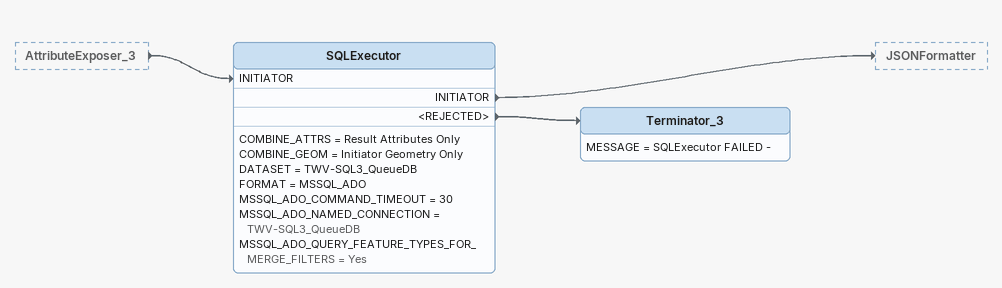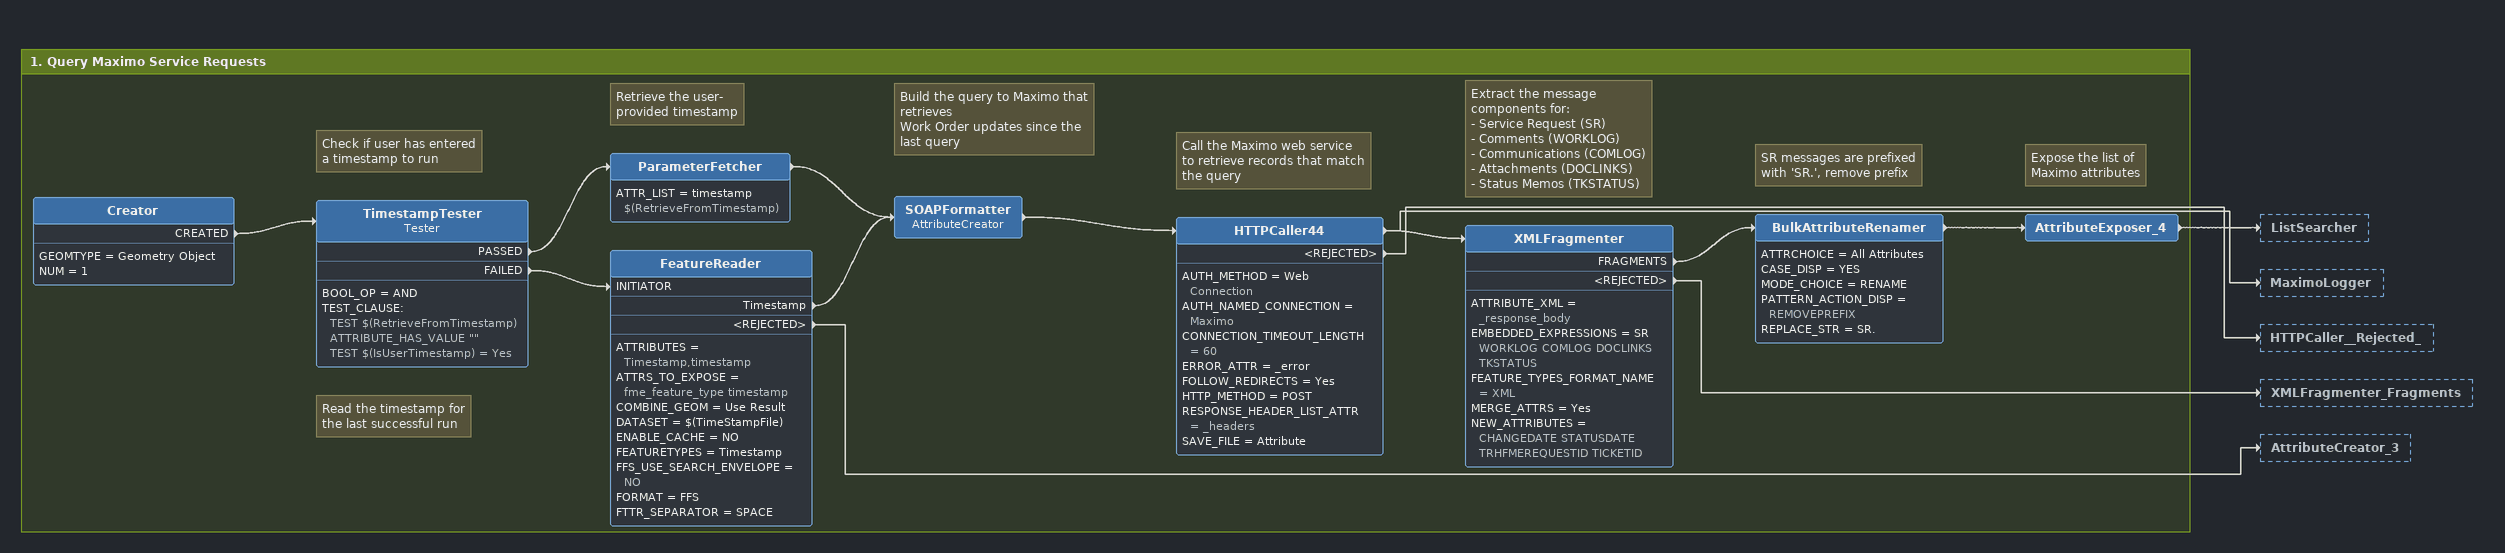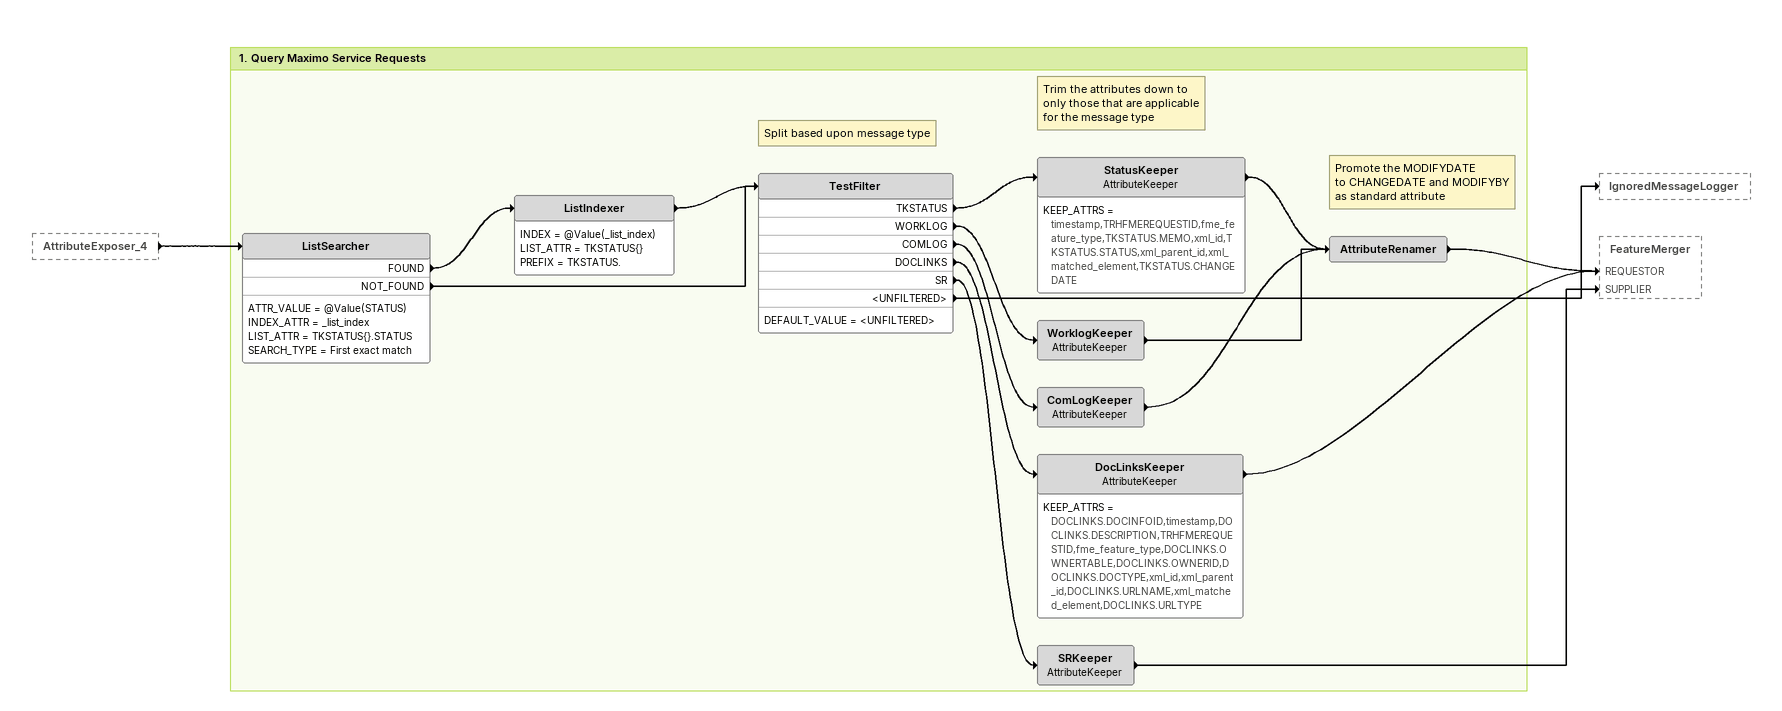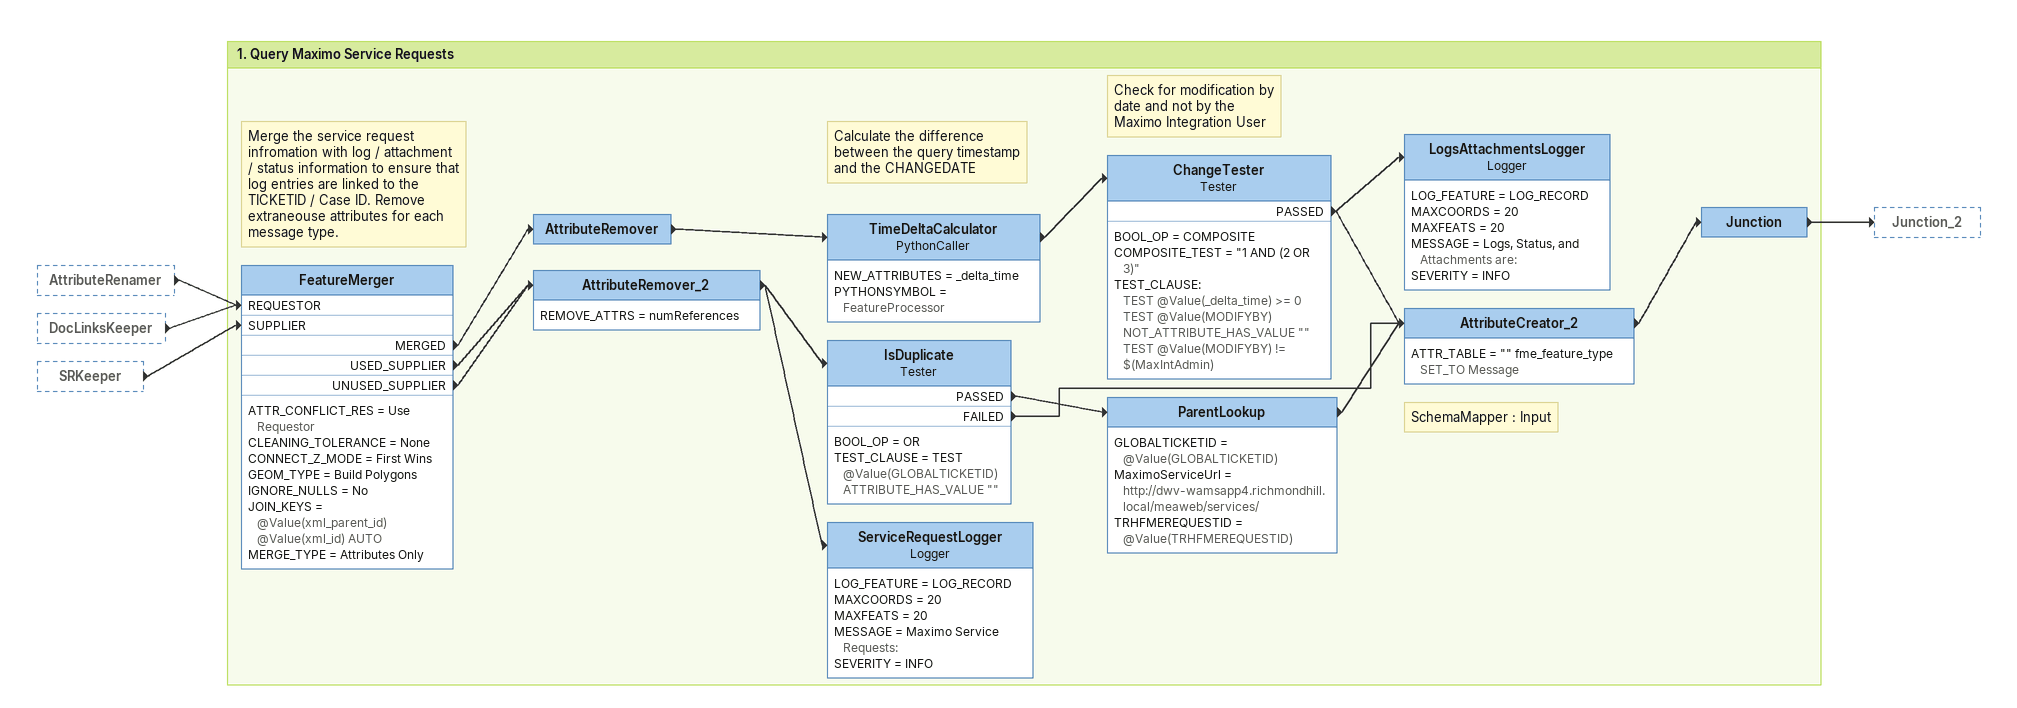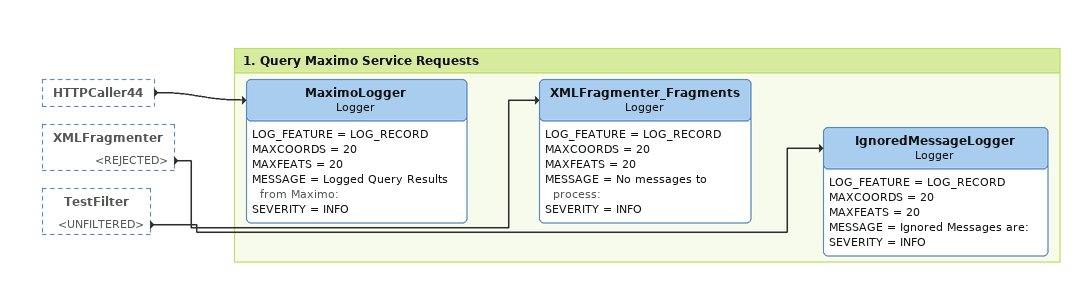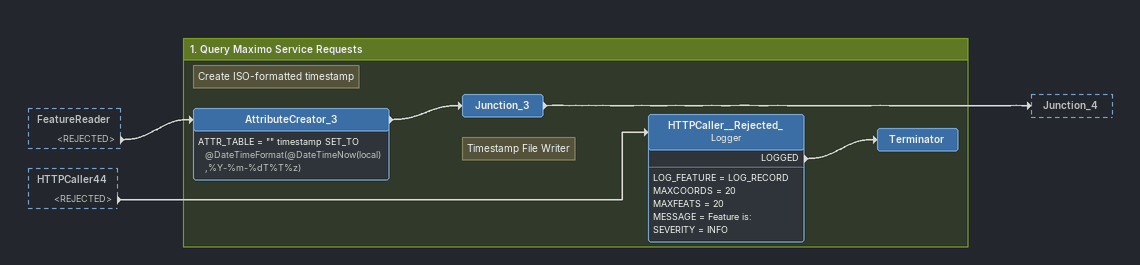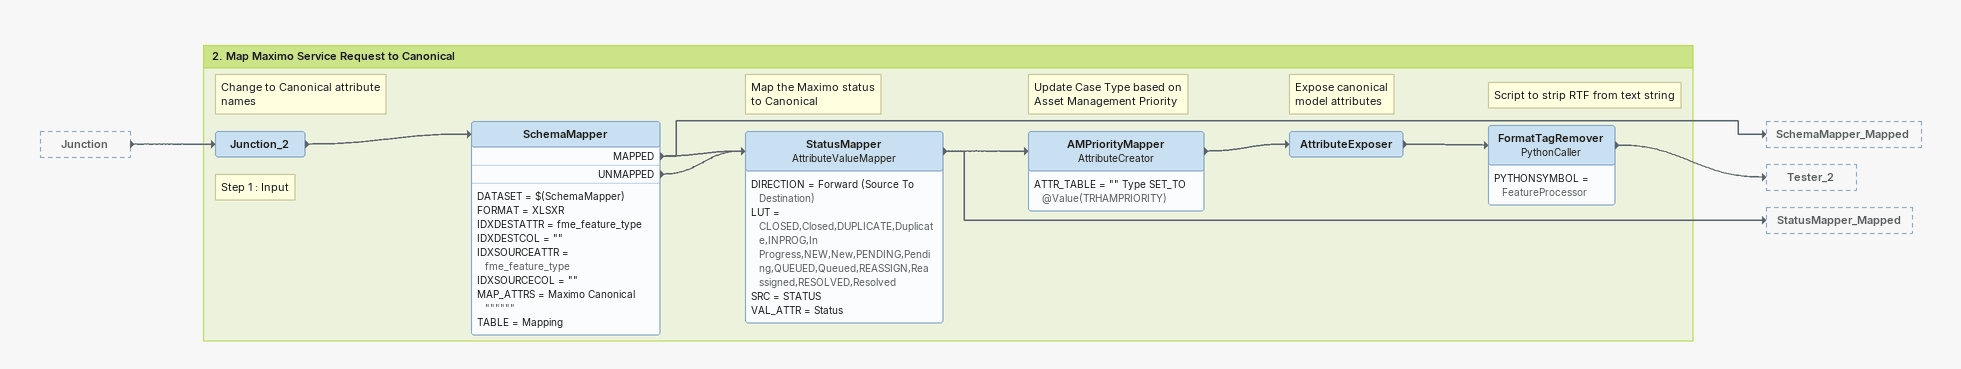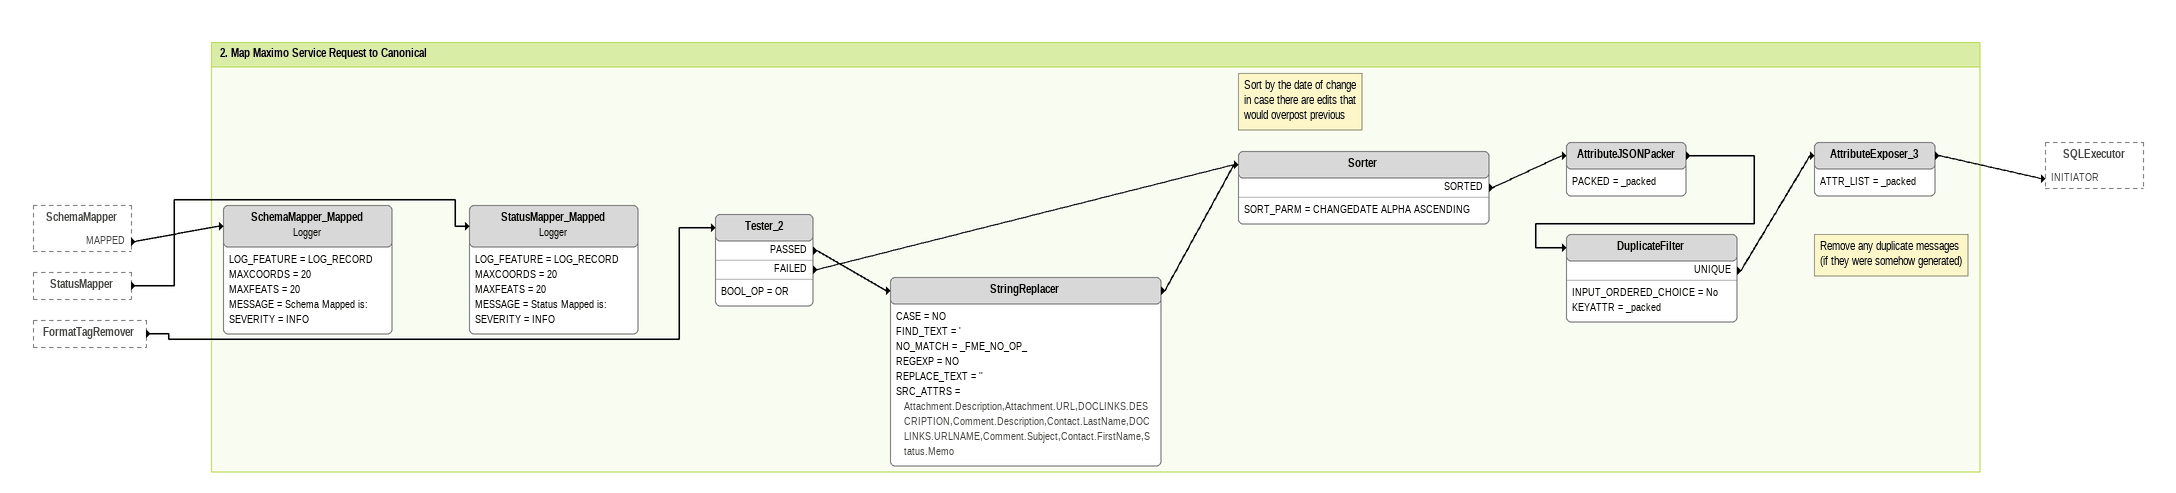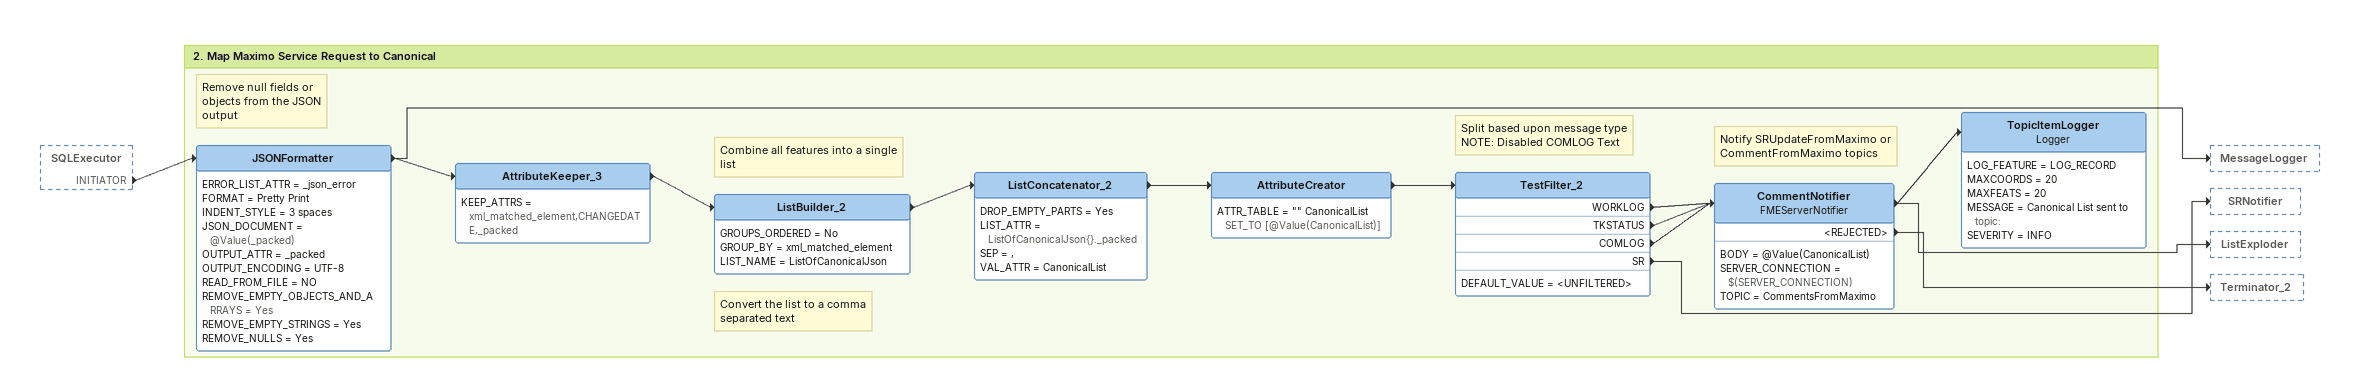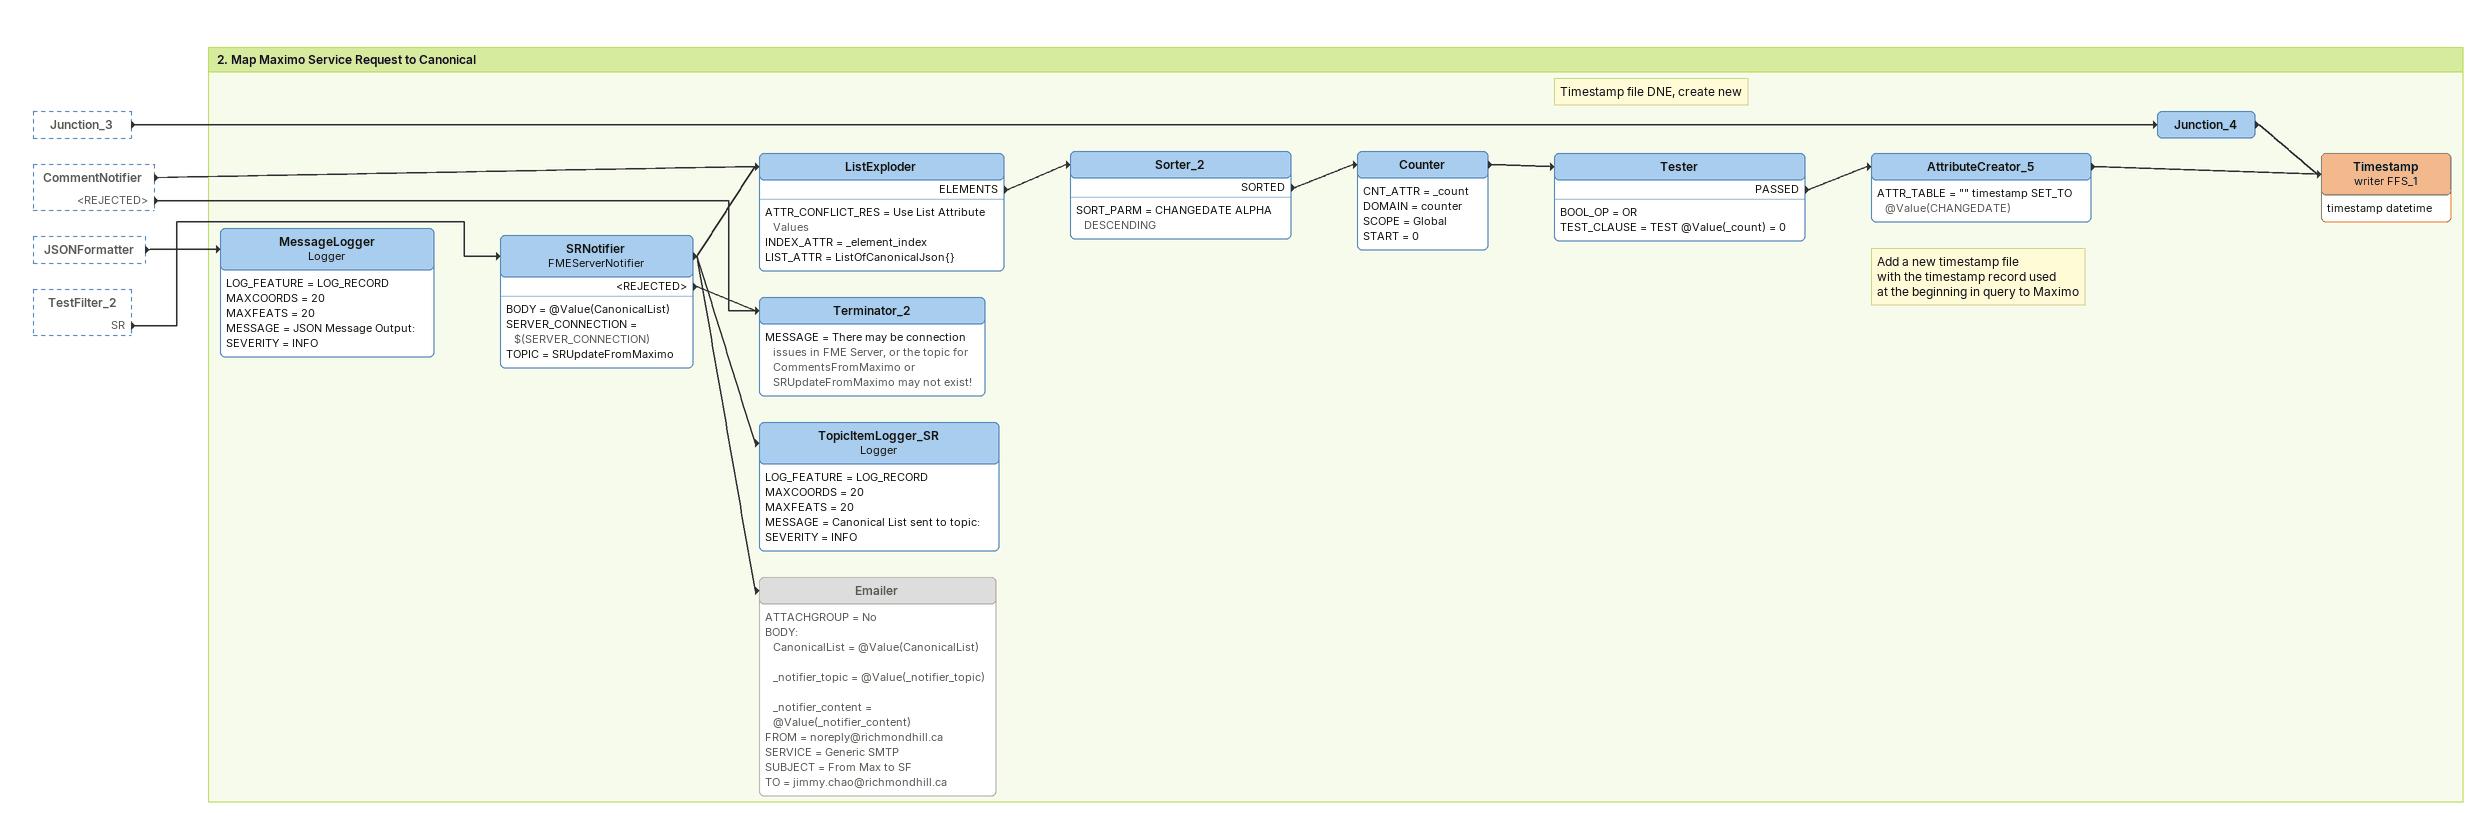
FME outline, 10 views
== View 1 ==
AttributeExposer_3 [outside]
    -> SQLExecutor [INITIATOR]
SQLExecutor
    COMBINE_ATTRS = Result Attributes Only
    COMBINE_GEOM = Initiator Geometry Only
    DATASET = TWV-SQL3_QueueDB
    FORMAT = MSSQL_ADO
    MSSQL_ADO_COMMAND_TIMEOUT = 30
    MSSQL_ADO_NAMED_CONNECTION = TWV-SQL3_QueueDB
    MSSQL_ADO_QUERY_FEATURE_TYPES_FOR_MERGE_FILTERS = Yes
    INITIATOR -> JSONFormatter
    <REJECTED> -> Terminator_3
Terminator_3
    MESSAGE = SQLExecutor FAILED -

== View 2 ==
Bookmark: 1. Query Maximo Service Requests
Creator
    GEOMTYPE = Geometry Object
    NUM = 1
    CREATED -> TimestampTester
Note: Check if user has entered / a timestamp to run
TimestampTester: Tester
    BOOL_OP = AND
    TEST_CLAUSE:
      TEST $(RetrieveFromTimestamp) ATTRIBUTE_HAS_VALUE ""
      TEST $(IsUserTimestamp) = Yes
    PASSED -> ParameterFetcher
    FAILED -> FeatureReader [INITIATOR]
Note: Retrieve the user- / provided timestamp
ParameterFetcher
    ATTR_LIST = timestamp $(RetrieveFromTimestamp)
    -> SOAPFormatter
Note: Read the timestamp for / the last successful run
FeatureReader
    ATTRIBUTES = Timestamp,timestamp
    ATTRS_TO_EXPOSE = fme_feature_type timestamp
    COMBINE_GEOM = Use Result
    DATASET = $(TimeStampFile)
    ENABLE_CACHE = NO
    FEATURETYPES = Timestamp
    FFS_USE_SEARCH_ENVELOPE = NO
    FORMAT = FFS
    FTTR_SEPARATOR = SPACE
    Timestamp -> SOAPFormatter
    <REJECTED> -> AttributeCreator_3
Note: Build the query to Maximo that retrieves / Work Order updates since the last query
SOAPFormatter: AttributeCreator
    -> HTTPCaller44
Note: Call the Maximo web service / to retrieve records that match / the query
HTTPCaller44
    AUTH_METHOD = Web Connection
    AUTH_NAMED_CONNECTION = Maximo
    CONNECTION_TIMEOUT_LENGTH = 60
    ERROR_ATTR = _error
    FOLLOW_REDIRECTS = Yes
    HTTP_METHOD = POST
    RESPONSE_HEADER_LIST_ATTR = _headers
    SAVE_FILE = Attribute
    -> XMLFragmenter
    -> MaximoLogger
    <REJECTED> -> HTTPCaller__Rejected_
Note: Extract the message components for: / - Service Request (SR) / - Comments (WORKLOG) / - Communications (COMLOG) / - Attachments (DOCLINKS) / - Status Memos (TKSTATUS)
XMLFragmenter
    ATTRIBUTE_XML = _response_body
    EMBEDDED_EXPRESSIONS = SR WORKLOG COMLOG DOCLINKS TKSTATUS
    FEATURE_TYPES_FORMAT_NAME = XML
    MERGE_ATTRS = Yes
    NEW_ATTRIBUTES = CHANGEDATE STATUSDATE TRHFMEREQUESTID TICKETID
    FRAGMENTS -> BulkAttributeRenamer
    <REJECTED> -> XMLFragmenter_Fragments
Note: SR messages are prefixed / with 'SR.', remove prefix
BulkAttributeRenamer
    ATTRCHOICE = All Attributes
    CASE_DISP = YES
    MODE_CHOICE = RENAME
    PATTERN_ACTION_DISP = REMOVEPREFIX
    REPLACE_STR = SR.
    -> AttributeExposer_4
Note: Expose the list of / Maximo attributes
AttributeExposer_4
    -> ListSearcher

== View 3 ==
AttributeExposer_4 [outside]
    -> ListSearcher

Bookmark: 1. Query Maximo Service Requests
ListSearcher
    ATTR_VALUE = @Value(STATUS)
    INDEX_ATTR = _list_index
    LIST_ATTR = TKSTATUS{}.STATUS
    SEARCH_TYPE = First exact match
    FOUND -> ListIndexer
    NOT_FOUND -> TestFilter
ListIndexer
    INDEX = @Value(_list_index)
    LIST_ATTR = TKSTATUS{}
    PREFIX = TKSTATUS.
    -> TestFilter
Note: Split based upon message type
TestFilter
    DEFAULT_VALUE = <UNFILTERED>
    TKSTATUS -> StatusKeeper
    WORKLOG -> WorklogKeeper
    COMLOG -> ComLogKeeper
    DOCLINKS -> DocLinksKeeper
    SR -> SRKeeper
    <UNFILTERED> -> IgnoredMessageLogger
Note: Trim the attributes down to / only those that are applicable / for the message type
StatusKeeper: AttributeKeeper
    KEEP_ATTRS = timestamp,TRHFMEREQUESTID,fme_feature_type,TKSTATUS.MEMO,xml_id,TKSTATUS.STATUS,xml_parent_id,xml_matched_element,TKSTATUS.CHANGEDATE
    -> AttributeRenamer
WorklogKeeper: AttributeKeeper
    -> AttributeRenamer
ComLogKeeper: AttributeKeeper
    -> AttributeRenamer
Note: Promote the MODIFYDATE / to CHANGEDATE and MODIFYBY / as standard attribute
AttributeRenamer
    -> FeatureMerger [REQUESTOR]
DocLinksKeeper: AttributeKeeper
    KEEP_ATTRS = DOCLINKS.DOCINFOID,timestamp,DOCLINKS.DESCRIPTION,TRHFMEREQUESTID,fme_feature_type,DOCLINKS.OWNERTABLE,DOCLINKS.OWNERID,DOCLINKS.DOCTYPE,xml_id,xml_parent_id,DOCLINKS.URLNAME,xml_matched_element,DOCLINKS.URLTYPE
    -> FeatureMerger [REQUESTOR]
SRKeeper: AttributeKeeper
    -> FeatureMerger [SUPPLIER]

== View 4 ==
AttributeRenamer [outside]
    -> FeatureMerger [REQUESTOR]
DocLinksKeeper [outside]
    -> FeatureMerger [REQUESTOR]
SRKeeper [outside]
    -> FeatureMerger [SUPPLIER]

Bookmark: 1. Query Maximo Service Requests
Note: Merge the service request infromation with log / attachment / status information to ensure that log entries are linked to the TICKETID / Case ID. Remove extraneouse attributes for each message type.
FeatureMerger
    ATTR_CONFLICT_RES = Use Requestor
    CLEANING_TOLERANCE = None
    CONNECT_Z_MODE = First Wins
    GEOM_TYPE = Build Polygons
    IGNORE_NULLS = No
    JOIN_KEYS = @Value(xml_parent_id) @Value(xml_id) AUTO
    MERGE_TYPE = Attributes Only
    MERGED -> AttributeRemover
    USED_SUPPLIER -> AttributeRemover_2
    UNUSED_SUPPLIER -> AttributeRemover_2
AttributeRemover
    -> TimeDeltaCalculator
Note: Calculate the difference / between the query timestamp / and the CHANGEDATE
TimeDeltaCalculator: PythonCaller
    NEW_ATTRIBUTES = _delta_time
    PYTHONSYMBOL = FeatureProcessor
    -> ChangeTester
Note: Check for modification by / date and not by the / Maximo Integration User
ChangeTester: Tester
    BOOL_OP = COMPOSITE
    COMPOSITE_TEST = "1 AND (2 OR 3)"
    TEST_CLAUSE:
      TEST @Value(_delta_time) >= 0
      TEST @Value(MODIFYBY) NOT_ATTRIBUTE_HAS_VALUE ""
      TEST @Value(MODIFYBY) != $(MaxIntAdmin)
    PASSED -> AttributeCreator_2
    PASSED -> LogsAttachmentsLogger
LogsAttachmentsLogger: Logger
    LOG_FEATURE = LOG_RECORD
    MAXCOORDS = 20
    MAXFEATS = 20
    MESSAGE = Logs, Status, and Attachments are:
    SEVERITY = INFO
AttributeRemover_2
    REMOVE_ATTRS = numReferences
    -> IsDuplicate
    -> ServiceRequestLogger
IsDuplicate: Tester
    BOOL_OP = OR
    TEST_CLAUSE = TEST @Value(GLOBALTICKETID) ATTRIBUTE_HAS_VALUE ""
    PASSED -> ParentLookup
    FAILED -> AttributeCreator_2
ParentLookup
    GLOBALTICKETID = @Value(GLOBALTICKETID)
    MaximoServiceUrl = http://dwv-wamsapp4.richmondhill.local/meaweb/services/
    TRHFMEREQUESTID = @Value(TRHFMEREQUESTID)
    -> AttributeCreator_2
AttributeCreator_2
    ATTR_TABLE = "" fme_feature_type SET_TO Message
    -> Junction
Note: SchemaMapper : Input
Junction
    -> Junction_2
ServiceRequestLogger: Logger
    LOG_FEATURE = LOG_RECORD
    MAXCOORDS = 20
    MAXFEATS = 20
    MESSAGE = Maximo Service Requests:
    SEVERITY = INFO

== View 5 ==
HTTPCaller44 [outside]
    -> MaximoLogger
XMLFragmenter [outside]
    <REJECTED> -> XMLFragmenter_Fragments
TestFilter [outside]
    <UNFILTERED> -> IgnoredMessageLogger

Bookmark: 1. Query Maximo Service Requests
IgnoredMessageLogger: Logger
    LOG_FEATURE = LOG_RECORD
    MAXCOORDS = 20
    MAXFEATS = 20
    MESSAGE = Ignored Messages are:
    SEVERITY = INFO
XMLFragmenter_Fragments: Logger
    LOG_FEATURE = LOG_RECORD
    MAXCOORDS = 20
    MAXFEATS = 20
    MESSAGE = No messages to process:
    SEVERITY = INFO
MaximoLogger: Logger
    LOG_FEATURE = LOG_RECORD
    MAXCOORDS = 20
    MAXFEATS = 20
    MESSAGE = Logged Query Results from Maximo:
    SEVERITY = INFO

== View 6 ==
FeatureReader [outside]
    <REJECTED> -> AttributeCreator_3
HTTPCaller44 [outside]
    <REJECTED> -> HTTPCaller__Rejected_

Bookmark: 1. Query Maximo Service Requests
HTTPCaller__Rejected_: Logger
    LOG_FEATURE = LOG_RECORD
    MAXCOORDS = 20
    MAXFEATS = 20
    MESSAGE = Feature is:
    SEVERITY = INFO
    LOGGED -> Terminator
Terminator
Note: Create ISO-formatted timestamp
AttributeCreator_3
    ATTR_TABLE = "" timestamp SET_TO @DateTimeFormat(@DateTimeNow(local),%Y-%m-%dT%T%z)
    -> Junction_3
Note: Timestamp File Writer
Junction_3
    -> Junction_4

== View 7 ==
Junction [outside]
    -> Junction_2

Bookmark: 2. Map Maximo Service Request to Canonical
Note: Step 1 : Input
Junction_2
    -> SchemaMapper
Note: Change to Canonical attribute names
SchemaMapper
    DATASET = $(SchemaMapper)
    FORMAT = XLSXR
    IDXDESTATTR = fme_feature_type
    IDXDESTCOL = ""
    IDXSOURCEATTR = fme_feature_type
    IDXSOURCECOL = ""
    MAP_ATTRS = Maximo Canonical """"""
    TABLE = Mapping
    MAPPED -> SchemaMapper_Mapped
    MAPPED -> StatusMapper
    UNMAPPED -> StatusMapper
Note: Map the Maximo status / to Canonical
StatusMapper: AttributeValueMapper
    DIRECTION = Forward (Source To Destination)
    LUT = CLOSED,Closed,DUPLICATE,Duplicate,INPROG,In Progress,NEW,New,PENDING,Pending,QUEUED,Queued,REASSIGN,Reassigned,RESOLVED,Resolved
    SRC = STATUS
    VAL_ATTR = Status
    -> StatusMapper_Mapped
    -> AMPriorityMapper
Note: Update Case Type based on / Asset Management Priority
AMPriorityMapper: AttributeCreator
    ATTR_TABLE = "" Type SET_TO @Value(TRHAMPRIORITY)
    -> AttributeExposer
Note: Expose canonical / model attributes
AttributeExposer
    -> FormatTagRemover
Note: Script to strip RTF from text string
FormatTagRemover: PythonCaller
    PYTHONSYMBOL = FeatureProcessor
    -> Tester_2

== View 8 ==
SchemaMapper [outside]
    MAPPED -> SchemaMapper_Mapped
StatusMapper [outside]
    -> StatusMapper_Mapped
FormatTagRemover [outside]
    -> Tester_2

Bookmark: 2. Map Maximo Service Request to Canonical
Tester_2
    BOOL_OP = OR
    PASSED -> StringReplacer
    FAILED -> Sorter
StringReplacer
    CASE = NO
    FIND_TEXT = '
    NO_MATCH = _FME_NO_OP_
    REGEXP = NO
    REPLACE_TEXT = ''
    SRC_ATTRS = Attachment.Description,Attachment.URL,DOCLINKS.DESCRIPTION,Comment.Description,Contact.LastName,DOCLINKS.URLNAME,Comment.Subject,Contact.FirstName,Status.Memo
    -> Sorter
Note: Sort by the date of change / in case there are edits that / would overpost previous
Sorter
    SORT_PARM = CHANGEDATE ALPHA ASCENDING
    SORTED -> AttributeJSONPacker
AttributeJSONPacker
    PACKED = _packed
    -> DuplicateFilter
Note: Remove any duplicate messages / (if they were somehow generated)
DuplicateFilter
    INPUT_ORDERED_CHOICE = No
    KEYATTR = _packed
    UNIQUE -> AttributeExposer_3
AttributeExposer_3
    ATTR_LIST = _packed
    -> SQLExecutor [INITIATOR]
StatusMapper_Mapped: Logger
    LOG_FEATURE = LOG_RECORD
    MAXCOORDS = 20
    MAXFEATS = 20
    MESSAGE = Status Mapped is:
    SEVERITY = INFO
SchemaMapper_Mapped: Logger
    LOG_FEATURE = LOG_RECORD
    MAXCOORDS = 20
    MAXFEATS = 20
    MESSAGE = Schema Mapped is:
    SEVERITY = INFO

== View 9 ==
SQLExecutor [outside]
    INITIATOR -> JSONFormatter

Bookmark: 2. Map Maximo Service Request to Canonical
Note: Remove null fields or / objects from the JSON / output
JSONFormatter
    ERROR_LIST_ATTR = _json_error
    FORMAT = Pretty Print
    INDENT_STYLE = 3 spaces
    JSON_DOCUMENT = @Value(_packed)
    OUTPUT_ATTR = _packed
    OUTPUT_ENCODING = UTF-8
    READ_FROM_FILE = NO
    REMOVE_EMPTY_OBJECTS_AND_ARRAYS = Yes
    REMOVE_EMPTY_STRINGS = Yes
    REMOVE_NULLS = Yes
    -> AttributeKeeper_3
    -> MessageLogger
AttributeKeeper_3
    KEEP_ATTRS = xml_matched_element,CHANGEDATE,_packed
    -> ListBuilder_2
Note: Combine all features into a single list
ListBuilder_2
    GROUPS_ORDERED = No
    GROUP_BY = xml_matched_element
    LIST_NAME = ListOfCanonicalJson
    -> ListConcatenator_2
Note: Convert the list to a comma separated text
ListConcatenator_2
    DROP_EMPTY_PARTS = Yes
    LIST_ATTR = ListOfCanonicalJson{}._packed
    SEP = ,
    VAL_ATTR = CanonicalList
    -> AttributeCreator
AttributeCreator
    ATTR_TABLE = "" CanonicalList SET_TO [@Value(CanonicalList)]
    -> TestFilter_2
Note: Split based upon message type / NOTE: Disabled COMLOG Text
TestFilter_2
    DEFAULT_VALUE = <UNFILTERED>
    WORKLOG -> CommentNotifier
    TKSTATUS -> CommentNotifier
    COMLOG -> CommentNotifier
    SR -> SRNotifier
Note: Notify SRUpdateFromMaximo or CommentFromMaximo topics
CommentNotifier: FMEServerNotifier
    BODY = @Value(CanonicalList)
    SERVER_CONNECTION = $(SERVER_CONNECTION)
    TOPIC = CommentsFromMaximo
    -> TopicItemLogger
    -> ListExploder
    <REJECTED> -> Terminator_2
TopicItemLogger: Logger
    LOG_FEATURE = LOG_RECORD
    MAXCOORDS = 20
    MAXFEATS = 20
    MESSAGE = Canonical List sent to topic:
    SEVERITY = INFO

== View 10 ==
Junction_3 [outside]
    -> Junction_4
CommentNotifier [outside]
    -> ListExploder
    <REJECTED> -> Terminator_2
JSONFormatter [outside]
    -> MessageLogger
TestFilter_2 [outside]
    SR -> SRNotifier

Bookmark: 2. Map Maximo Service Request to Canonical
SRNotifier: FMEServerNotifier
    BODY = @Value(CanonicalList)
    SERVER_CONNECTION = $(SERVER_CONNECTION)
    TOPIC = SRUpdateFromMaximo
    -> TopicItemLogger_SR
    -> ListExploder
    -> Emailer
    <REJECTED> -> Terminator_2
ListExploder
    ATTR_CONFLICT_RES = Use List Attribute Values
    INDEX_ATTR = _element_index
    LIST_ATTR = ListOfCanonicalJson{}
    ELEMENTS -> Sorter_2
Sorter_2
    SORT_PARM = CHANGEDATE ALPHA DESCENDING
    SORTED -> Counter
Counter
    CNT_ATTR = _count
    DOMAIN = counter
    SCOPE = Global
    START = 0
    -> Tester
Tester
    BOOL_OP = OR
    TEST_CLAUSE = TEST @Value(_count) = 0
    PASSED -> AttributeCreator_5
AttributeCreator_5
    ATTR_TABLE = "" timestamp SET_TO @Value(CHANGEDATE)
    -> Timestamp (writer FFS_1)
Terminator_2
    MESSAGE = There may be connection issues in FME Server, or the topic for CommentsFromMaximo or SRUpdateFromMaximo may not exist!
TopicItemLogger_SR: Logger
    LOG_FEATURE = LOG_RECORD
    MAXCOORDS = 20
    MAXFEATS = 20
    MESSAGE = Canonical List sent to topic:
    SEVERITY = INFO
Emailer [off]
    ATTACHGROUP = No
    BODY:
      CanonicalList = @Value(CanonicalList)

      _notifier_topic = @Value(_notifier_topic)

      _notifier_content = @Value(_notifier_content)
    FROM = noreply@richmondhill.ca
    SERVICE = Generic SMTP
    SUBJECT = From Max to SF
    TO = jimmy.chao@richmondhill.ca
MessageLogger: Logger
    LOG_FEATURE = LOG_RECORD
    MAXCOORDS = 20
    MAXFEATS = 20
    MESSAGE = JSON Message Output:
    SEVERITY = INFO
Note: Timestamp file DNE, create new
Junction_4
    -> Timestamp (writer FFS_1)
Note: Add a new timestamp file / with the timestamp record used / at the beginning in query to Maximo
Timestamp (writer FFS_1)
    attributes: timestamp datetime
